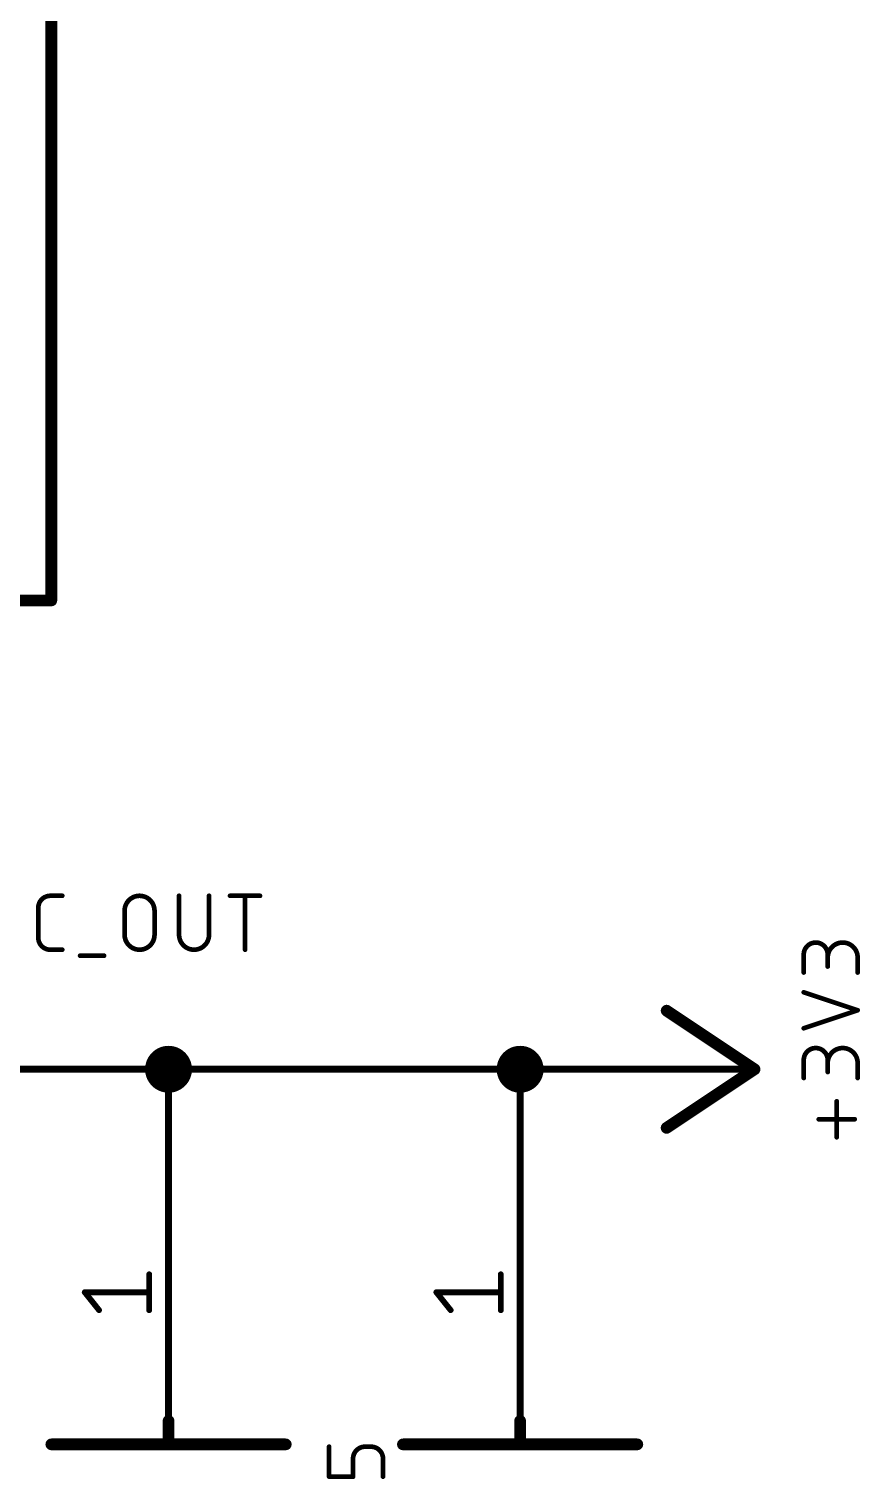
# Model space of a CAD drawing. Extents: x 0 to 261, y -15 to 164.
# Drawn here: x 89.69 to 107.7, y 25.92 to 57.34 of the extents above; entities that cross this region are included whole.
import ezdxf

# ---------------------------------------------------------------- set-up
doc = ezdxf.new("R2010")
doc.units = 0
for name, color, linetype in [('91', 110, 'CONTINUOUS'), ('94', 12, 'CONTINUOUS'), ('95', 253, 'CONTINUOUS'), ('96', 253, 'CONTINUOUS')]:
    doc.layers.add(name, color=color, linetype=linetype)

msp = doc.modelspace()

# ---------------------------------------------------------------- linework, layer by layer
at = {"layer": '91'}
for points, const_width in [([(92.71, 34.544, 1), (92.71, 35.052, 1), (92.71, 34.544)], 0.508), ([(100.33, 34.544, 1), (100.33, 35.052, 1), (100.33, 34.544)], 0.508), ([(92.7481, 34.798, 1), (92.6719, 34.798)], 0.0762), ([(92.71, 34.8361, 1), (92.71, 34.7599)], 0.0762), ([(92.71, 34.7599, 1), (92.71, 34.8361)], 0.0762), ([(100.3681, 34.798, 1), (100.2919, 34.798)], 0.0762), ([(100.33, 34.8361, 1), (100.33, 34.7599)], 0.0762), ([(100.33, 34.7599, 1), (100.33, 34.8361)], 0.0762), ([(102.87, 34.7599, 1), (102.87, 34.8361)], 0.0762), ([(92.6719, 32.258, 1), (92.7481, 32.258)], 0.0762), ([(100.2919, 32.258, 1), (100.3681, 32.258)], 0.0762)]:
    msp.add_lwpolyline(points, format="xyb", dxfattribs=dict(at, const_width=const_width))
at = {"layer": '91', "const_width": 0.1524}
for points in [[(82.55, 34.798), (92.71, 34.798)], [(92.71, 34.798), (92.71, 32.258)], [(100.33, 34.798), (92.71, 34.798)], [(100.33, 32.258), (100.33, 34.798)], [(100.33, 34.798), (102.87, 34.798)]]:
    msp.add_lwpolyline(points, dxfattribs=at)
at = {"layer": '94'}
for points, const_width in [([(90.17, 44.958), (90.17, 100.838)], 0.254), ([(90.17, 44.958), (54.61, 44.958)], 0.254), ([(105.41, 34.798), (103.505, 36.068)], 0.254), ([(103.505, 33.528), (105.41, 34.798)], 0.254), ([(102.87, 34.798), (105.41, 34.798)], 0.1524), ([(92.71, 32.258), (92.71, 27.178)], 0.1524), ([(100.33, 32.258), (100.33, 27.178)], 0.1524), ([(92.71, 27.178), (92.71, 26.67)], 0.254), ([(100.33, 27.178), (100.33, 26.67)], 0.254), ([(95.25, 26.67), (90.17, 26.67)], 0.254), ([(102.87, 26.67), (97.79, 26.67)], 0.254)]:
    msp.add_lwpolyline(points, dxfattribs=dict(at, const_width=const_width))
for points, const_width in [([(90.1065, 44.958, 1), (90.2335, 44.958)], 0.127), ([(90.17, 44.8945, 1), (90.17, 45.0215)], 0.127), ([(103.5402, 36.1208, 1), (103.4698, 36.0152)], 0.127), ([(105.4452, 34.7452, 1), (105.3748, 34.8508)], 0.127), ([(105.3748, 34.7452, 1), (105.4452, 34.8508)], 0.127), ([(102.87, 34.8361, 1), (102.87, 34.7599)], 0.0762), ([(105.41, 34.7599, 1), (105.41, 34.8361)], 0.0762), ([(103.4698, 33.5808, 1), (103.5402, 33.4752)], 0.127), ([(92.7481, 32.258, 1), (92.6719, 32.258)], 0.0762), ([(100.3681, 32.258, 1), (100.2919, 32.258)], 0.0762), ([(92.7735, 27.178, 1), (92.6465, 27.178)], 0.127), ([(92.6719, 27.178, 1), (92.7481, 27.178)], 0.0762), ([(100.3935, 27.178, 1), (100.2665, 27.178)], 0.127), ([(100.2919, 27.178, 1), (100.3681, 27.178)], 0.0762), ([(90.17, 26.7335, 1), (90.17, 26.6065)], 0.127), ([(92.6465, 26.67, 1), (92.7735, 26.67)], 0.127), ([(95.25, 26.6065, 1), (95.25, 26.7335)], 0.127), ([(97.79, 26.7335, 1), (97.79, 26.6065)], 0.127), ([(100.2665, 26.67, 1), (100.3935, 26.67)], 0.127), ([(102.87, 26.6065, 1), (102.87, 26.7335)], 0.127)]:
    msp.add_lwpolyline(points, format="xyb", dxfattribs=dict(at, const_width=const_width))
at = {"layer": '95'}
for points, const_width in [([(90.1469, 38.5572, 0.4142), (89.8873, 38.2976)], 0.1016), ([(89.9127, 38.2976, 1), (89.8619, 38.2976)], 0.0508), ([(90.1469, 38.5826, 1), (90.1469, 38.5318)], 0.0508), ([(90.1469, 38.5318, 1), (90.1469, 38.5826)], 0.0508), ([(90.4066, 38.5318, 1), (90.4066, 38.5826)], 0.0508), ([(92.4066, 38.2326, 1), (91.7575, 38.2326)], 0.1016), ([(92.964, 38.5572, 1), (92.9132, 38.5572)], 0.0508), ([(93.6131, 38.5572, 1), (93.5623, 38.5572)], 0.0508), ([(94.0435, 38.5826, 1), (94.0435, 38.5318)], 0.0508), ([(94.3934, 38.5572, 1), (94.3426, 38.5572)], 0.0508), ([(94.6926, 38.5318, 1), (94.6926, 38.5826)], 0.0508), ([(89.8619, 38.2976, 1), (89.9127, 38.2976)], 0.0508), ([(91.7829, 38.2326, 1), (91.7321, 38.2326)], 0.0508), ([(91.7321, 38.2326, 1), (91.7829, 38.2326)], 0.0508), ([(92.432, 38.2326, 1), (92.3812, 38.2326)], 0.0508), ([(92.3812, 38.2326, 1), (92.432, 38.2326)], 0.0508), ([(91.7575, 37.7134, 1), (92.4066, 37.7134)], 0.1016), ([(91.7829, 37.7134, 1), (91.7321, 37.7134)], 0.0508), ([(91.7321, 37.7134, 1), (91.7829, 37.7134)], 0.0508), ([(92.432, 37.7134, 1), (92.3812, 37.7134)], 0.0508), ([(92.3812, 37.7134, 1), (92.432, 37.7134)], 0.0508), ([(92.9386, 37.7134, 1), (93.5877, 37.7134)], 0.1016), ([(92.964, 37.7134, 1), (92.9132, 37.7134)], 0.0508), ([(92.9132, 37.7134, 1), (92.964, 37.7134)], 0.0508), ([(93.6131, 37.7134, 1), (93.5623, 37.7134)], 0.0508), ([(93.5623, 37.7134, 1), (93.6131, 37.7134)], 0.0508), ([(89.8873, 37.6484, 0.4142), (90.1469, 37.3888)], 0.1016), ([(89.9127, 37.6484, 1), (89.8619, 37.6484)], 0.0508), ([(89.8619, 37.6484, 1), (89.9127, 37.6484)], 0.0508), ([(90.1469, 37.4142, 1), (90.1469, 37.3634)], 0.0508), ([(90.1469, 37.3634, 1), (90.1469, 37.4142)], 0.0508), ([(90.4066, 37.3634, 1), (90.4066, 37.4142)], 0.0508), ([(94.3426, 37.3888, 1), (94.3934, 37.3888)], 0.0508), ([(90.7937, 37.2844, 1), (90.7937, 37.2336)], 0.0508), ([(91.313, 37.2336, 1), (91.313, 37.2844)], 0.0508), ([(92.3227, 30.3544, 1), (92.2592, 30.3544)], 0.0635), ([(99.9427, 30.3544, 1), (99.8791, 30.3544)], 0.0635), ([(90.9187, 29.9862, 1), (90.8691, 29.9465)], 0.0635), ([(90.8939, 29.9981, 1), (90.8939, 29.9346)], 0.0635), ([(92.2909, 29.9346, 1), (92.2909, 29.9981)], 0.0635), ([(98.5387, 29.9862, 1), (98.4891, 29.9465)], 0.0635), ([(98.5139, 29.9981, 1), (98.5139, 29.9346)], 0.0635), ([(99.9109, 29.9346, 1), (99.9109, 29.9981)], 0.0635), ([(91.1796, 29.5585, 1), (91.2291, 29.5981)], 0.0635), ([(92.2592, 29.5783, 1), (92.3227, 29.5783)], 0.0635), ([(98.7996, 29.5585, 1), (98.8491, 29.5981)], 0.0635), ([(99.8791, 29.5783, 1), (99.9427, 29.5783)], 0.0635), ([(96.2152, 26.6192, 1), (96.1644, 26.6192)], 0.0508), ([(96.9687, 26.6192, 0.4142), (96.7091, 26.3596)], 0.1016), ([(96.7345, 26.3596, 1), (96.6837, 26.3596)], 0.0508), ([(96.9687, 26.6446, 1), (96.9687, 26.5938)], 0.0508), ([(96.9687, 26.5938, 1), (96.9687, 26.6446)], 0.0508), ([(97.3582, 26.3596, 0.4142), (97.0986, 26.6192)], 0.1016), ([(97.0986, 26.6446, 1), (97.0986, 26.5938)], 0.0508), ([(97.0986, 26.5938, 1), (97.0986, 26.6446)], 0.0508), ([(97.3836, 26.3596, 1), (97.3328, 26.3596)], 0.0508), ([(96.6837, 26.3596, 1), (96.7345, 26.3596)], 0.0508), ([(97.3328, 26.3596, 1), (97.3836, 26.3596)], 0.0508), ([(96.1898, 25.9955, 1), (96.1898, 25.9447)], 0.0508), ([(96.1644, 25.9701, 1), (96.2152, 25.9701)], 0.0508), ([(96.6837, 25.9701, 1), (96.7345, 25.9701)], 0.0508), ([(96.7091, 25.9447, 1), (96.7091, 25.9955)], 0.0508), ([(97.3328, 25.9701, 1), (97.3836, 25.9701)], 0.0508)]:
    msp.add_lwpolyline(points, format="xyb", dxfattribs=dict(at, const_width=const_width))
for points, const_width in [([(89.8873, 37.6484), (89.8873, 38.2976)], 0.1016), ([(90.1469, 38.5572), (90.4066, 38.5572)], 0.1016), ([(92.9386, 38.5572), (92.9386, 37.7134)], 0.1016), ([(93.5877, 37.7134), (93.5877, 38.5572)], 0.1016), ([(94.0435, 38.5572), (94.6926, 38.5572)], 0.1016), ([(94.368, 37.3888), (94.368, 38.5572)], 0.1016), ([(91.7575, 37.7134), (91.7575, 38.2326)], 0.1016), ([(92.4066, 38.2326), (92.4066, 37.7134)], 0.1016), ([(90.4066, 37.3888), (90.1469, 37.3888)], 0.1016), ([(90.7937, 37.259), (91.313, 37.259)], 0.1016), ([(92.2909, 29.5783), (92.2909, 30.3544)], 0.127), ([(99.9109, 29.5783), (99.9109, 30.3544)], 0.127), ([(91.2043, 29.5783), (90.8939, 29.9664)], 0.127), ([(90.8939, 29.9664), (92.2909, 29.9664)], 0.127), ([(98.8243, 29.5783), (98.5139, 29.9664)], 0.127), ([(98.5139, 29.9664), (99.9109, 29.9664)], 0.127), ([(96.1898, 25.9701), (96.1898, 26.6192)], 0.1016), ([(96.7091, 26.3596), (96.7091, 25.9701)], 0.1016), ([(97.0986, 26.6192), (96.9687, 26.6192)], 0.1016), ([(97.3582, 25.9701), (97.3582, 26.3596)], 0.1016), ([(96.7091, 25.9701), (96.1898, 25.9701)], 0.1016)]:
    msp.add_lwpolyline(points, dxfattribs=dict(at, const_width=const_width))
at = {"layer": '96'}
for points, const_width in [([(106.9961, 37.2844, 1), (106.4768, 37.2844)], 0.1016), ([(107.6452, 37.2195, 1), (106.9961, 37.2195)], 0.1016), ([(106.5022, 37.2844, 1), (106.4514, 37.2844)], 0.0508), ([(106.4514, 37.2844, 1), (106.5022, 37.2844)], 0.0508), ([(107.0215, 37.2844, 1), (106.9707, 37.2844)], 0.0508), ([(106.9707, 37.2844, 1), (107.0215, 37.2844)], 0.0508), ([(106.9707, 37.2195, 1), (107.0215, 37.2195)], 0.0508), ([(107.6706, 37.2195, 1), (107.6198, 37.2195)], 0.0508), ([(107.6198, 37.2195, 1), (107.6706, 37.2195)], 0.0508), ([(106.4514, 36.8949, 1), (106.5022, 36.8949)], 0.0508), ([(106.9707, 37.0247, 1), (107.0215, 37.0247)], 0.0508), ([(107.6198, 36.8949, 1), (107.6706, 36.8949)], 0.0508), ([(106.4848, 36.49, 1), (106.4688, 36.4418)], 0.0508), ([(107.6532, 36.0524, 1), (107.6372, 36.1006)], 0.0508), ([(107.6372, 36.0524, 1), (107.6532, 36.1006)], 0.0508), ([(106.4688, 35.7111, 1), (106.4848, 35.6629)], 0.0508), ([(106.9961, 34.9984, 1), (106.4768, 34.9984)], 0.1016), ([(107.6452, 34.9335, 1), (106.9961, 34.9335)], 0.1016), ([(106.5022, 34.9984, 1), (106.4514, 34.9984)], 0.0508), ([(106.4514, 34.9984, 1), (106.5022, 34.9984)], 0.0508), ([(107.0215, 34.9984, 1), (106.9707, 34.9984)], 0.0508), ([(106.9707, 34.9984, 1), (107.0215, 34.9984)], 0.0508), ([(106.9707, 34.9335, 1), (107.0215, 34.9335)], 0.0508), ([(107.6706, 34.9335, 1), (107.6198, 34.9335)], 0.0508), ([(107.6198, 34.9335, 1), (107.6706, 34.9335)], 0.0508), ([(106.4514, 34.6089, 1), (106.5022, 34.6089)], 0.0508), ([(106.9707, 34.7387, 1), (107.0215, 34.7387)], 0.0508), ([(107.6198, 34.6089, 1), (107.6706, 34.6089)], 0.0508), ([(107.2162, 34.1037, 1), (107.1654, 34.1037)], 0.0508), ([(106.8014, 33.7397, 1), (106.8014, 33.6889)], 0.0508), ([(107.5803, 33.6889, 1), (107.5803, 33.7397)], 0.0508), ([(107.1654, 33.3248, 1), (107.2162, 33.3248)], 0.0508)]:
    msp.add_lwpolyline(points, format="xyb", dxfattribs=dict(at, const_width=const_width))
at = {"layer": '96', "const_width": 0.1016}
for points in [[(106.4768, 36.8949), (106.4768, 37.2844)], [(106.9961, 37.2844), (106.9961, 37.0247)], [(107.6452, 36.8949), (107.6452, 37.2195)], [(107.6452, 36.0765), (106.4768, 36.4659)], [(106.4768, 35.687), (107.6452, 36.0765)], [(106.4768, 34.6089), (106.4768, 34.9984)], [(106.9961, 34.9984), (106.9961, 34.7387)], [(107.6452, 34.6089), (107.6452, 34.9335)], [(107.1908, 33.3248), (107.1908, 34.1037)], [(107.5803, 33.7143), (106.8014, 33.7143)]]:
    msp.add_lwpolyline(points, dxfattribs=at)

doc.saveas('drawing.dxf')
